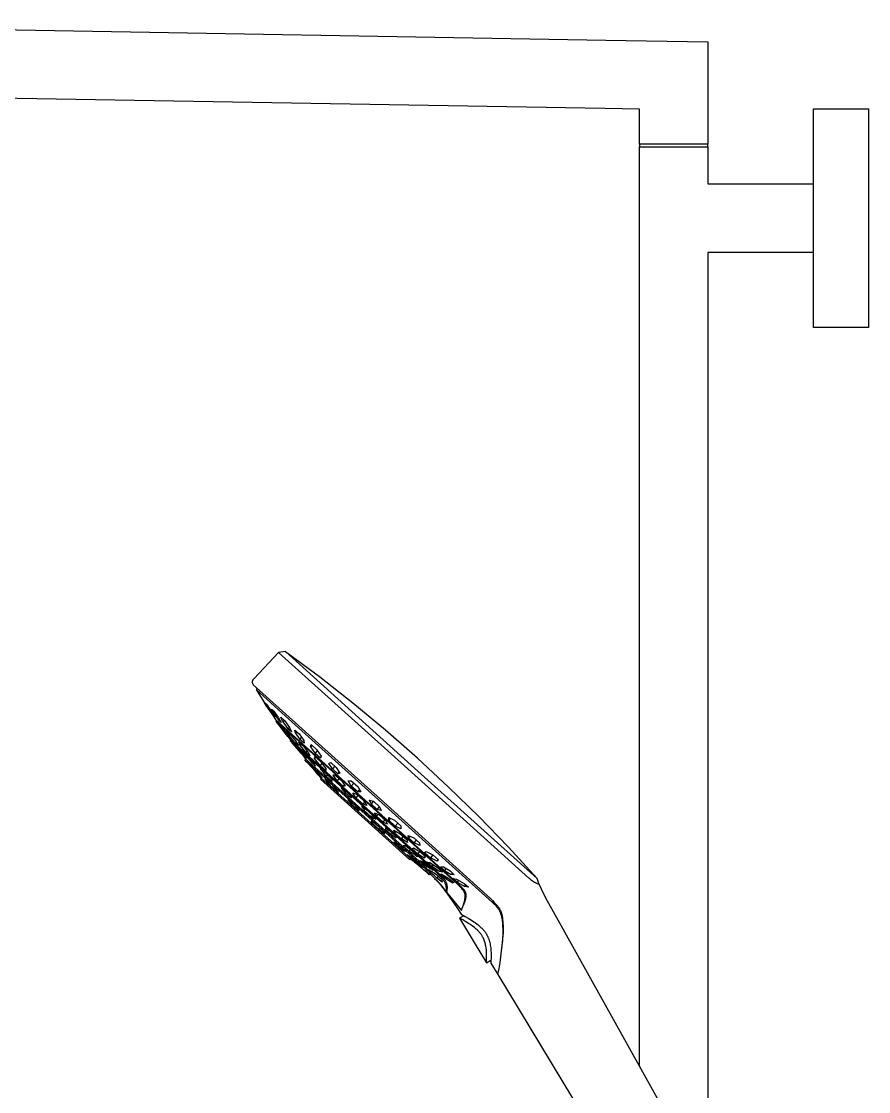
# Model space of a CAD drawing. Header units: millimetres. Extents: x -10942 to 92711, y -16583 to 30009.
# Drawn here: x -5894.7 to -5585.4, y 5011.8 to 5402.4 of the extents above; entities that cross this region are included whole.
import ezdxf

# ---------------------------------------------------------------- set-up
doc = ezdxf.new("R2010")
doc.units = ezdxf.units.MM
doc.header["$LTSCALE"] = 1000
doc.header["$MEASUREMENT"] = 0
doc.layers.add('Default', color=7, linetype='Continuous', true_color=0x000000)

# ---------------------------------------------------------------- blocks, each defined once
blk = doc.blocks.new('Raindance S Showerpipe 300 1jet+thermostat 27114000 side')
at = {"layer": 'Default', "color": 7, "true_color": 0xffffff}
for p, q in [((-681.76, 1599.38), (-289.82, 1592.54)), ((-289.82, 1592.54), (-252.55, 1591.88)), ((-252.55, 1591.88), (-252.55, 1554.6)), ((-290.26, 1567.54), (-654.7, 1573.9)), ((-277.55, 1567.31), (-290.26, 1567.54)), ((-277.55, 1554.6), (-277.55, 1567.31)), ((-214.05, 1487.69), (-214.05, 1567.5)), ((-214.05, 1567.5), (-193.89, 1567.5)), ((-193.89, 1567.5), (-193.89, 1487.69)), ((-252.55, 1554.6), (-277.55, 1554.6)), ((-277.4, 1553.65), (-277.4, 1554.6)), ((-252.7, 1554.6), (-252.7, 1553.65)), ((-277.55, 1501.6), (-277.55, 1553.65)), ((-277.55, 1553.65), (-252.55, 1553.65)), ((-252.55, 1553.65), (-252.55, 1540.1)), ((-252.55, 1540.1), (-214.05, 1540.1)), ((-214.05, 1515.1), (-252.55, 1515.1)), ((-252.55, 1515.1), (-252.55, 1501.59)), ((-277.55, 1218.18), (-277.55, 1501.6)), ((-252.55, 1501.59), (-252.55, 1196.17)), ((-193.89, 1487.69), (-214.05, 1487.69)), ((-409.4, 1369.12), (-418.28, 1359.6)), ((-406.83, 1369.38), (-409.4, 1369.12)), ((-362.15, 1326.58), (-409.4, 1369.12)), ((-406.82, 1369.37), (-406.83, 1369.38)), ((-406.83, 1369.38), (-360.88, 1328)), ((-394.38, 1360.15), (-406.82, 1369.37)), ((-418.64, 1359.19), (-418.69, 1359.12)), ((-418.59, 1359.25), (-418.64, 1359.19)), ((-418.53, 1359.32), (-418.59, 1359.25)), ((-418.41, 1359.46), (-418.53, 1359.32)), ((-418.28, 1359.6), (-418.41, 1359.46)), ((-382.2, 1350.59), (-394.38, 1360.15)), ((-418.97, 1358.5), (-418.98, 1358.48)), ((-418.98, 1358.48), (-418.98, 1358.46)), ((-418.98, 1358.46), (-418.98, 1358.45)), ((-418.98, 1358.45), (-418.98, 1358.43)), ((-418.98, 1358.43), (-418.98, 1358.41)), ((-418.98, 1358.41), (-418.98, 1358.39)), ((-418.98, 1358.39), (-418.98, 1358.37)), ((-418.98, 1358.37), (-418.98, 1358.36)), ((-418.98, 1358.36), (-418.98, 1358.34)), ((-418.98, 1358.34), (-418.98, 1358.32)), ((-418.98, 1358.32), (-418.98, 1358.28)), ((-418.98, 1358.28), (-418.97, 1358.25)), ((-418.96, 1358.55), (-418.97, 1358.53)), ((-418.97, 1358.53), (-418.97, 1358.52)), ((-418.97, 1358.52), (-418.97, 1358.5)), ((-418.97, 1358.25), (-418.97, 1358.21)), ((-418.97, 1358.21), (-418.96, 1358.18)), ((-418.95, 1358.6), (-418.96, 1358.59)), ((-418.96, 1358.59), (-418.96, 1358.57)), ((-418.96, 1358.57), (-418.96, 1358.55)), ((-418.96, 1358.18), (-418.95, 1358.14)), ((-418.94, 1358.64), (-418.95, 1358.6)), ((-418.95, 1358.14), (-418.95, 1358.1)), ((-418.95, 1358.1), (-418.94, 1358.06)), ((-418.93, 1358.67), (-418.94, 1358.64)), ((-418.94, 1358.06), (-418.93, 1358.03)), ((-418.92, 1358.71), (-418.93, 1358.67)), ((-418.93, 1358.03), (-418.91, 1357.99)), ((-418.91, 1358.74), (-418.92, 1358.71)), ((-418.9, 1358.78), (-418.91, 1358.74)), ((-418.91, 1357.99), (-418.9, 1357.95)), ((-418.88, 1358.81), (-418.9, 1358.78)), ((-418.9, 1357.95), (-418.89, 1357.92)), ((-418.89, 1357.92), (-418.87, 1357.88)), ((-418.86, 1358.85), (-418.88, 1358.81)), ((-418.87, 1357.88), (-418.85, 1357.84)), ((-418.85, 1358.88), (-418.86, 1358.85)), ((-418.83, 1358.91), (-418.85, 1358.88)), ((-418.85, 1357.84), (-418.84, 1357.8)), ((-418.84, 1357.8), (-418.82, 1357.76)), ((-418.81, 1358.95), (-418.83, 1358.91)), ((-418.82, 1357.76), (-418.78, 1357.69)), ((-418.79, 1358.98), (-418.81, 1358.95)), ((-418.77, 1359.02), (-418.79, 1358.98)), ((-418.78, 1357.69), (-418.74, 1357.61)), ((-418.74, 1359.05), (-418.77, 1359.02)), ((-418.72, 1359.08), (-418.74, 1359.05)), ((-418.74, 1357.61), (-418.65, 1357.45)), ((-418.69, 1359.12), (-418.72, 1359.08)), ((-418.65, 1357.45), (-418.55, 1357.29)), ((-418.55, 1357.29), (-372.14, 1315.5)), ((-416.97, 1355.86), (-417.55, 1355.51)), ((-408.13, 1347.03), (-417.55, 1355.51)), ((-417.55, 1355.51), (-417.55, 1355.51)), ((-417.55, 1355.51), (-414.72, 1351.01)), ((-414.72, 1351.01), (-413.86, 1349.73)), ((-413.88, 1349.74), (-414.51, 1350.69)), ((-412.79, 1348.32), (-414.16, 1350.54)), ((-414.16, 1350.54), (-413.75, 1350.21)), ((-413.87, 1349.74), (-413.88, 1349.74)), ((-412.21, 1347.24), (-413.88, 1349.74)), ((-413.86, 1349.73), (-412.2, 1347.24)), ((-413.75, 1350.21), (-412, 1347.69)), ((-412.6, 1348.54), (-412.79, 1348.32)), ((-411.04, 1345.81), (-412.79, 1348.32)), ((-412, 1347.69), (-410.63, 1345.48)), ((-410.96, 1346.7), (-411.88, 1348.4)), ((-411.88, 1348.4), (-411.47, 1348.03)), ((-411.47, 1348.03), (-411.05, 1347.67)), ((-411.05, 1347.67), (-409.36, 1345.28)), ((-370.28, 1340.7), (-382.2, 1350.59)), ((-412.21, 1347.25), (-412.21, 1347.24)), ((-412.21, 1347.24), (-411.57, 1346.28)), ((-412.2, 1347.24), (-411.36, 1345.97)), ((-411.36, 1345.97), (-410.43, 1344.63)), ((-410.92, 1345.94), (-411.04, 1345.81)), ((-410.63, 1345.48), (-411.04, 1345.8)), ((-410.64, 1347.09), (-410.96, 1346.7)), ((-410.96, 1346.7), (-409.27, 1344.31)), ((-410.43, 1344.63), (-343.74, 1284.59)), ((-410.38, 1344.21), (-410.19, 1344.42)), ((-344.17, 1284.6), (-410.38, 1344.21)), ((-410.38, 1344.21), (-410.17, 1343.93)), ((-410.17, 1343.93), (-409.08, 1342.52)), ((-409.08, 1342.51), (-410.06, 1343.78)), ((-409.36, 1345.28), (-408.44, 1343.58)), ((-409.27, 1344.31), (-409.01, 1344.62)), ((-408.86, 1343.94), (-409.27, 1344.31)), ((-408.44, 1343.58), (-408.86, 1343.94)), ((-407.78, 1343.82), (-408.46, 1345.41)), ((-408.46, 1345.41), (-407.17, 1344.29)), ((-331.34, 1277.9), (-408.13, 1347.03)), ((-407.3, 1344.39), (-407.78, 1343.82)), ((-407.78, 1343.82), (-405.9, 1341.19)), ((-407.17, 1344.29), (-405.3, 1341.65)), ((-409.08, 1342.52), (-406.93, 1339.69)), ((-406.94, 1339.69), (-409.08, 1342.51)), ((-409.08, 1342.51), (-409.08, 1342.51)), ((-407.54, 1340.65), (-408.98, 1342.67)), ((-408.98, 1342.67), (-408.82, 1342.53)), ((-408.82, 1342.53), (-408.66, 1342.4)), ((-408.66, 1342.4), (-408.5, 1342.27)), ((-408.5, 1342.27), (-406.59, 1339.87)), ((-407.37, 1340.85), (-407.54, 1340.65)), ((-405.64, 1338.24), (-407.54, 1340.65)), ((-405.97, 1338.42), (-406.94, 1339.69)), ((-406.93, 1339.69), (-406.94, 1339.69)), ((-406.93, 1339.69), (-405.86, 1338.26)), ((-406.59, 1339.87), (-405.16, 1337.85)), ((-405.44, 1338.78), (-406.54, 1340.55)), ((-406.54, 1340.55), (-405.97, 1340.05)), ((-405.97, 1340.05), (-405.4, 1339.56)), ((-405.9, 1341.19), (-405.4, 1341.79)), ((-404.61, 1340.07), (-405.9, 1341.19)), ((-405.3, 1341.65), (-404.61, 1340.07)), ((-403.16, 1339.67), (-403.34, 1340.7)), ((-403.34, 1340.7), (-401.8, 1339.33)), ((-402.75, 1340.17), (-403.16, 1339.67)), ((-403.16, 1339.67), (-401.53, 1337.34)), ((-358.63, 1330.5), (-370.28, 1340.7)), ((-405.86, 1338.26), (-405.17, 1337.39)), ((-405.53, 1338.37), (-405.64, 1338.24)), ((-405.48, 1338.11), (-405.64, 1338.24)), ((-405.32, 1337.98), (-405.48, 1338.11)), ((-405.1, 1339.19), (-405.44, 1338.78)), ((-403.25, 1336.04), (-405.44, 1338.78)), ((-405.4, 1339.56), (-403.2, 1336.83)), ((-405.16, 1337.85), (-405.32, 1337.98)), ((-405.17, 1337.39), (-351.47, 1289.03)), ((-405.14, 1336.86), (-404.87, 1337.12)), ((-351.96, 1288.98), (-405.14, 1336.86)), ((-404.47, 1336.17), (-405.13, 1336.85)), ((-404.41, 1336.12), (-404.47, 1336.17)), ((-403.6, 1335.26), (-404.44, 1336.15)), ((-403.51, 1335.18), (-404.41, 1336.12)), ((-402.94, 1336.41), (-403.25, 1336.04)), ((-402.68, 1335.54), (-403.25, 1336.04)), ((-403.2, 1336.83), (-402.11, 1335.05)), ((-401.4, 1335.13), (-401.93, 1336.32)), ((-401.93, 1336.32), (-400.41, 1334.99)), ((-401.8, 1339.33), (-400.17, 1336.99)), ((-401.53, 1337.34), (-400.92, 1338.06)), ((-399.99, 1335.96), (-401.53, 1337.34)), ((-400.17, 1336.99), (-399.99, 1335.96)), ((-402.97, 1334.88), (-403.84, 1335.66)), ((-403.84, 1335.66), (-403.03, 1334.79)), ((-402.78, 1334.36), (-403.6, 1335.26)), ((-402.63, 1334.21), (-403.51, 1335.18)), ((-403.03, 1334.79), (-402.25, 1333.9)), ((-400.56, 1332.36), (-402.97, 1334.88)), ((-402.78, 1334.37), (-402.78, 1334.36)), ((-401.92, 1333.36), (-402.78, 1334.36)), ((-402.11, 1335.05), (-402.68, 1335.54)), ((-401.81, 1333.24), (-402.63, 1334.21)), ((-402.25, 1333.9), (-402.14, 1334.03)), ((-401.09, 1332.58), (-402.25, 1333.9)), ((-401.09, 1332.34), (-401.92, 1333.36)), ((-401.02, 1332.25), (-401.81, 1333.24)), ((-401.06, 1335.55), (-401.4, 1335.13)), ((-399.42, 1332.64), (-401.4, 1335.13)), ((-399.97, 1331.22), (-401.09, 1332.58)), ((-401.09, 1332.34), (-401.02, 1332.25)), ((-401.09, 1332.34), (-401.09, 1332.34)), ((-401.06, 1332.3), (-400.32, 1331.34)), ((-399.11, 1330.43), (-400.56, 1332.36)), ((-400.41, 1334.99), (-398.41, 1332.5)), ((-398.36, 1330.67), (-399.7, 1331.89)), ((-399.7, 1331.89), (-399.45, 1331.58)), ((-398.97, 1333.18), (-399.42, 1332.64)), ((-397.9, 1331.31), (-399.42, 1332.64)), ((-398.41, 1332.5), (-397.9, 1331.31)), ((-397.63, 1334.65), (-397.44, 1335.46)), ((-397.17, 1335.21), (-397.63, 1334.65)), ((-397.63, 1334.65), (-395.99, 1332.23)), ((-397.44, 1335.46), (-395.48, 1333.72)), ((-395.99, 1332.23), (-395.15, 1333.24)), ((-394.01, 1330.49), (-395.99, 1332.23)), ((-395.48, 1333.72), (-393.83, 1331.29)), ((-400.32, 1331.34), (-399.61, 1330.36)), ((-399.82, 1331.41), (-399.97, 1331.22)), ((-399.97, 1331.22), (-399.55, 1330.82)), ((-399.72, 1329.86), (-399.39, 1330.16)), ((-356.79, 1291.18), (-399.72, 1329.86)), ((-399.01, 1329.06), (-399.72, 1329.85)), ((-399.61, 1330.36), (-358.03, 1292.92)), ((-399.55, 1330.82), (-399.11, 1330.43)), ((-399.45, 1331.58), (-399.2, 1331.27)), ((-399.2, 1331.27), (-398.97, 1330.95)), ((-399.01, 1329.06), (-399.01, 1329.07)), ((-399.01, 1329.07), (-399.01, 1329.07)), ((-399.01, 1329.07), (-399.01, 1329.07)), ((-399.01, 1329.07), (-399.01, 1329.07)), ((-399.01, 1329.07), (-399.01, 1329.07)), ((-399.01, 1329.07), (-399.01, 1329.07)), ((-399.01, 1329.07), (-399.01, 1329.07)), ((-399.01, 1329.07), (-399.01, 1329.07)), ((-399.01, 1329.07), (-399.01, 1329.07)), ((-399.01, 1329.07), (-399.01, 1329.07)), ((-399.01, 1329.07), (-399.01, 1329.07)), ((-399.01, 1329.07), (-399.01, 1329.07)), ((-399.01, 1329.07), (-399.01, 1329.07)), ((-399.01, 1329.07), (-399.01, 1329.07)), ((-399.01, 1329.07), (-399.01, 1329.07)), ((-399.01, 1329.07), (-399.01, 1329.07)), ((-399.01, 1329.07), (-399.01, 1329.07)), ((-399.01, 1329.07), (-399.01, 1329.07)), ((-399.01, 1329.07), (-399.01, 1329.07)), ((-399.01, 1329.07), (-399.01, 1329.07)), ((-399.01, 1329.07), (-396.96, 1326.84)), ((-399.01, 1329.06), (-399, 1329.07)), ((-399, 1329.06), (-399.01, 1329.06)), ((-399.01, 1329.06), (-399.01, 1329.06)), ((-399.01, 1329.06), (-399.01, 1329.06)), ((-399.01, 1329.06), (-399.01, 1329.06)), ((-399.01, 1329.06), (-399.01, 1329.06)), ((-399.01, 1329.06), (-399.01, 1329.06)), ((-399.01, 1329.06), (-399.01, 1329.06)), ((-399.01, 1329.06), (-399.01, 1329.06)), ((-398.97, 1330.95), (-398.84, 1331.11)), ((-398.02, 1329.87), (-398.97, 1330.95)), ((-397.36, 1329.64), (-398.36, 1330.67)), ((-397.1, 1328.76), (-398.02, 1329.87)), ((-396.39, 1328.59), (-397.36, 1329.64)), ((-396.84, 1329.08), (-397.1, 1328.76)), ((-397.1, 1328.76), (-395.77, 1327.53)), ((-396.17, 1328.25), (-396.39, 1328.59)), ((-396.19, 1330.43), (-396.14, 1331.16)), ((-395.82, 1330.87), (-396.19, 1330.43)), ((-394.19, 1327.87), (-396.19, 1330.43)), ((-395.96, 1327.89), (-396.17, 1328.25)), ((-396.14, 1331.16), (-394.03, 1329.3)), ((-393.53, 1328.65), (-394.19, 1327.87)), ((-394.03, 1329.3), (-392.03, 1326.74)), ((-393.83, 1331.29), (-394.01, 1330.49)), ((-390.94, 1328.62), (-390.28, 1328.9)), ((-389.67, 1326.62), (-390.94, 1328.62)), ((-390.28, 1328.9), (-388.26, 1327.08)), ((-360.88, 1328), (-314.93, 1286.63)), ((-347.26, 1319.98), (-358.63, 1330.5)), ((-396.57, 1326.92), (-397.4, 1327.64)), ((-397.4, 1327.64), (-396.21, 1326.22)), ((-396.87, 1326.73), (-397.37, 1327.28)), ((-396.96, 1326.84), (-394.86, 1324.48)), ((-394.6, 1324.81), (-396.57, 1326.92)), ((-396.21, 1326.22), (-396.07, 1326.38)), ((-396.21, 1326.22), (-394.25, 1324.09)), ((-395.77, 1327.53), (-395.96, 1327.89)), ((-394.86, 1324.47), (-395.91, 1325.65)), ((-394.86, 1324.48), (-394.86, 1324.47)), ((-394.86, 1324.47), (-394.86, 1324.47)), ((-394.86, 1324.47), (-394.86, 1324.47)), ((-394.86, 1324.47), (-394.86, 1324.47)), ((-394.86, 1324.47), (-394.86, 1324.47)), ((-394.86, 1324.47), (-394.86, 1324.47)), ((-394.86, 1324.47), (-394.86, 1324.47)), ((-394.86, 1324.47), (-394.86, 1324.47)), ((-394.86, 1324.47), (-394.86, 1324.47)), ((-394.86, 1324.47), (-394.86, 1324.47)), ((-394.86, 1324.47), (-394.86, 1324.47)), ((-394.86, 1324.47), (-394.86, 1324.47)), ((-394.86, 1324.47), (-394.86, 1324.47)), ((-394.86, 1324.47), (-394.86, 1324.47)), ((-394.86, 1324.47), (-394.86, 1324.47)), ((-394.86, 1324.47), (-394.86, 1324.47)), ((-394.86, 1324.47), (-394.86, 1324.47)), ((-394.86, 1324.47), (-394.86, 1324.47)), ((-394.86, 1324.47), (-394.86, 1324.47)), ((-394.86, 1324.47), (-394.86, 1324.47)), ((-394.86, 1324.47), (-394.86, 1324.47)), ((-394.86, 1324.47), (-394.86, 1324.47)), ((-394.86, 1324.47), (-394.86, 1324.47)), ((-394.86, 1324.47), (-394.86, 1324.47)), ((-394.86, 1324.47), (-394.86, 1324.46)), ((-394.86, 1324.46), (-394.86, 1324.46)), ((-394.86, 1324.46), (-394, 1323.51)), ((-393.42, 1323.37), (-394.6, 1324.81)), ((-394.13, 1324.24), (-394.25, 1324.09)), ((-394.25, 1324.09), (-393.42, 1323.37)), ((-392.08, 1326), (-394.19, 1327.87)), ((-391.92, 1324.92), (-394.09, 1326.88)), ((-394.09, 1326.88), (-394.07, 1326.83)), ((-394.07, 1326.83), (-394.05, 1326.78)), ((-394.05, 1326.78), (-394.04, 1326.72)), ((-394.04, 1326.72), (-394.02, 1326.67)), ((-394.02, 1326.67), (-394.01, 1326.62)), ((-394.01, 1326.62), (-394, 1326.56)), ((-394, 1326.56), (-393.99, 1326.51)), ((-393.99, 1326.51), (-393.98, 1326.45)), ((-393.98, 1326.45), (-393.83, 1326.64)), ((-392.94, 1325.23), (-393.98, 1326.45)), ((-391.94, 1323.98), (-392.94, 1325.23)), ((-392.03, 1326.74), (-392.08, 1326)), ((-391.51, 1324.5), (-391.94, 1323.98)), ((-390.82, 1323.77), (-391.92, 1324.92)), ((-388.85, 1327.6), (-389.67, 1326.62)), ((-389.67, 1326.62), (-387.65, 1324.8)), ((-389.43, 1324.34), (-389.1, 1324.39)), ((-387.94, 1322.29), (-389.43, 1324.34)), ((-389.1, 1324.39), (-388.76, 1324.44)), ((-388.76, 1324.44), (-386.53, 1322.42)), ((-388.26, 1327.08), (-387, 1325.07)), ((-387.65, 1324.8), (-387.18, 1325.36)), ((-387, 1325.07), (-387.65, 1324.8)), ((-317.91, 1286.75), (-362.15, 1326.58)), ((-394.06, 1322.81), (-393.69, 1323.23)), ((-377.75, 1308.12), (-394.06, 1322.81)), ((-394, 1323.51), (-360.77, 1293.54)), ((-392.03, 1322.35), (-392.29, 1323.01)), ((-392.29, 1323.01), (-390.18, 1321.13)), ((-391.82, 1322.59), (-392.03, 1322.35)), ((-389.71, 1319.81), (-392.03, 1322.35)), ((-391.94, 1323.98), (-389.78, 1322)), ((-389.74, 1322.6), (-390.82, 1323.77)), ((-390.18, 1321.13), (-387.81, 1318.62)), ((-389.78, 1322), (-389.77, 1322.1)), ((-389.77, 1322.1), (-389.75, 1322.2)), ((-389.75, 1322.3), (-389.74, 1322.4)), ((-389.75, 1322.2), (-389.75, 1322.3)), ((-389.74, 1322.5), (-389.74, 1322.6)), ((-389.74, 1322.4), (-389.74, 1322.5)), ((-389.33, 1320.23), (-389.71, 1319.81)), ((-387.28, 1323.09), (-387.94, 1322.29)), ((-385.71, 1320.27), (-387.94, 1322.29)), ((-386.53, 1322.42), (-385.04, 1320.38)), ((-385.31, 1320.75), (-385.71, 1320.27)), ((-385.37, 1320.32), (-385.71, 1320.27)), ((-385.04, 1320.38), (-385.37, 1320.32)), ((-382.8, 1320.31), (-383.9, 1322.23)), ((-383.9, 1322.23), (-383.35, 1322.21)), ((-383.35, 1322.21), (-382.8, 1322.21)), ((-382.8, 1322.21), (-380.44, 1320.11)), ((-381.9, 1321.4), (-382.8, 1320.31)), ((-380.45, 1318.21), (-382.8, 1320.31)), ((-380.44, 1320.11), (-379.35, 1318.18)), ((-387.59, 1317.93), (-389.71, 1319.81)), ((-387.81, 1318.62), (-387.59, 1317.93)), ((-386.07, 1319.59), (-386.53, 1319.68)), ((-386.53, 1319.68), (-385.84, 1318.83)), ((-384.02, 1317.76), (-386.07, 1319.59)), ((-385.84, 1318.83), (-385.18, 1317.96)), ((-384.78, 1318.44), (-385.18, 1317.96)), ((-385.18, 1317.96), (-383.13, 1316.13)), ((-382.58, 1316.15), (-384.02, 1317.76)), ((-382.85, 1316.46), (-383.13, 1316.13)), ((-381.08, 1316.03), (-382.25, 1317.86)), ((-382.25, 1317.86), (-380.89, 1317.39)), ((-380.36, 1316.91), (-381.08, 1316.03)), ((-380.89, 1317.39), (-378.29, 1315.03)), ((-380.45, 1318.21), (-379.81, 1318.98)), ((-379.9, 1318.19), (-380.45, 1318.21)), ((-379.35, 1318.18), (-379.9, 1318.19)), ((-336.19, 1309.16), (-347.26, 1319.98)), ((-383.14, 1314.79), (-384, 1315.24)), ((-384, 1315.24), (-382.88, 1313.84)), ((-381.02, 1312.85), (-383.14, 1314.79)), ((-383.13, 1316.13), (-383.04, 1316.14)), ((-383.04, 1316.14), (-382.95, 1316.15)), ((-382.95, 1316.15), (-382.85, 1316.15)), ((-382.54, 1314.24), (-382.88, 1313.84)), ((-382.88, 1313.84), (-380.76, 1311.9)), ((-382.85, 1316.15), (-382.76, 1316.15)), ((-382.76, 1316.15), (-382.67, 1316.15)), ((-382.67, 1316.15), (-382.58, 1316.15)), ((-381.08, 1316.03), (-378.49, 1313.68)), ((-379.88, 1311.46), (-381.02, 1312.85)), ((-377.53, 1311.95), (-379.02, 1312.94)), ((-379.02, 1312.94), (-378.78, 1312.58)), ((-378.78, 1312.58), (-378.56, 1312.21)), ((-378.49, 1313.68), (-377.89, 1314.4)), ((-377.12, 1313.21), (-378.49, 1313.68)), ((-378.29, 1315.03), (-377.12, 1313.21)), ((-375.5, 1313.79), (-376.14, 1315.22)), ((-376.14, 1315.22), (-374.69, 1314.77)), ((-374.68, 1314.77), (-375.5, 1313.79)), ((-375.5, 1313.79), (-373.3, 1311.81)), ((-374.69, 1314.77), (-372.49, 1312.8)), ((-373.3, 1311.81), (-372.49, 1312.79)), ((-372.49, 1312.8), (-371.86, 1311.36)), ((-372.14, 1315.5), (-331.96, 1279.32)), ((-380.5, 1312.21), (-380.76, 1311.9)), ((-380.76, 1311.9), (-379.88, 1311.46)), ((-378.56, 1312.21), (-378.34, 1311.84)), ((-378.34, 1311.84), (-378.13, 1311.46)), ((-378.13, 1311.46), (-377.66, 1312.04)), ((-375.49, 1309.05), (-378.13, 1311.46)), ((-374.88, 1309.55), (-377.53, 1311.95)), ((-375, 1309.65), (-375.49, 1309.05)), ((-375.49, 1309.05), (-375.08, 1308.86)), ((-375.08, 1308.86), (-374.66, 1308.67)), ((-374.53, 1309.13), (-374.88, 1309.55)), ((-374.66, 1308.67), (-374.26, 1308.46)), ((-374.18, 1308.69), (-374.53, 1309.13)), ((-373.59, 1309.28), (-374.28, 1310.59)), ((-374.28, 1310.59), (-372.63, 1309.82)), ((-374.26, 1308.46), (-373.86, 1308.24)), ((-373.86, 1308.24), (-374.18, 1308.69)), ((-373, 1309.99), (-373.59, 1309.28)), ((-373.59, 1309.28), (-371.17, 1307.13)), ((-371.86, 1311.36), (-373.3, 1311.81)), ((-372.63, 1309.82), (-370.22, 1307.67)), ((-369.02, 1307.88), (-369.06, 1308.91)), ((-369.06, 1308.91), (-366.98, 1307.94)), ((-368.42, 1308.61), (-369.02, 1307.88)), ((-325.41, 1298.04), (-336.19, 1309.16)), ((-361.42, 1293.42), (-377.75, 1308.12)), ((-373.53, 1306.2), (-375.58, 1307.65)), ((-375.58, 1307.65), (-375.19, 1306.83)), ((-374.9, 1307.17), (-375.19, 1306.83)), ((-375.19, 1306.83), (-372.63, 1304.49)), ((-370.97, 1303.87), (-373.53, 1306.2)), ((-372.21, 1305), (-372.63, 1304.49)), ((-372.63, 1304.49), (-370.56, 1303.07)), ((-371.17, 1307.13), (-370.51, 1307.93)), ((-369.52, 1306.36), (-371.17, 1307.13)), ((-369.4, 1304.41), (-370.29, 1305.04)), ((-370.29, 1305.04), (-370.28, 1304.94)), ((-370.28, 1304.94), (-370.28, 1304.85)), ((-370.28, 1304.85), (-370.27, 1304.75)), ((-370.28, 1304.47), (-369.98, 1304.82)), ((-370.27, 1304.56), (-370.28, 1304.47)), ((-368.26, 1302.6), (-370.28, 1304.47)), ((-370.27, 1304.75), (-370.27, 1304.66)), ((-370.27, 1304.66), (-370.27, 1304.56)), ((-370.22, 1307.67), (-369.52, 1306.36)), ((-369.02, 1307.88), (-366.75, 1305.73)), ((-366.98, 1307.94), (-364.71, 1305.79)), ((-366.75, 1305.73), (-365.83, 1306.84)), ((-364.68, 1304.76), (-366.75, 1305.73)), ((-364.71, 1305.79), (-364.68, 1304.76)), ((-370.56, 1303.07), (-370.97, 1303.87)), ((-368.52, 1303.76), (-369.4, 1304.41)), ((-366.49, 1301.92), (-368.52, 1303.76)), ((-367.82, 1303.12), (-368.26, 1302.6)), ((-368.26, 1302.6), (-366.38, 1301.46)), ((-367.11, 1303.73), (-367.2, 1304.19)), ((-367.2, 1304.19), (-364.94, 1302.93)), ((-367.01, 1303.27), (-367.11, 1303.73)), ((-366.55, 1303.82), (-367.01, 1303.27)), ((-367.01, 1303.27), (-364.49, 1301.01)), ((-366.38, 1301.46), (-366.49, 1301.92)), ((-364.94, 1302.93), (-362.41, 1300.67)), ((-364.49, 1301.01), (-363.77, 1301.88)), ((-362.22, 1299.75), (-364.49, 1301.01)), ((-362.41, 1300.67), (-362.32, 1300.21)), ((-361.92, 1301.44), (-361.97, 1302.31)), ((-361.97, 1302.31), (-359.99, 1301.42)), ((-361.41, 1302.06), (-361.92, 1301.44)), ((-359.79, 1299.58), (-361.92, 1301.44)), ((-359.99, 1301.42), (-357.85, 1299.56)), ((-366.86, 1299.68), (-367.36, 1299.77)), ((-367.36, 1299.77), (-365.63, 1298.21)), ((-364.73, 1298.11), (-366.86, 1299.68)), ((-365.63, 1298.21), (-365.34, 1298.56)), ((-365.63, 1298.21), (-363.49, 1296.65)), ((-362.99, 1296.55), (-364.73, 1298.11)), ((-363.09, 1298.51), (-363.82, 1298.46)), ((-363.82, 1298.46), (-361.72, 1296.52)), ((-363.33, 1296.84), (-363.49, 1296.65)), ((-360.49, 1296.56), (-363.09, 1298.51)), ((-362.32, 1300.21), (-362.22, 1299.75)), ((-361.72, 1296.52), (-361.22, 1297.13)), ((-360.55, 1297.47), (-360.1, 1297.78)), ((-358.5, 1295.62), (-360.55, 1297.47)), ((-360.1, 1297.78), (-357.68, 1296.29)), ((-359.79, 1299.58), (-358.99, 1300.54)), ((-357.8, 1298.68), (-359.79, 1299.58)), ((-357.85, 1299.56), (-357.8, 1298.68)), ((-314.93, 1286.63), (-325.41, 1298.04)), ((-363.49, 1296.65), (-362.99, 1296.55)), ((-360.63, 1294.09), (-362.44, 1295.24)), ((-362.44, 1295.24), (-361.33, 1294.21)), ((-360.33, 1295.66), (-361.72, 1296.52)), ((-361.06, 1293.82), (-361.42, 1293.42)), ((-361.33, 1294.21), (-361.15, 1294.42)), ((-358.51, 1292), (-361.33, 1294.21)), ((-360.77, 1293.54), (-360.24, 1293.09)), ((-357.78, 1291.92), (-360.63, 1294.09)), ((-358.38, 1294.64), (-360.49, 1296.56)), ((-358.97, 1294.76), (-360.33, 1295.66)), ((-360.24, 1293.09), (-359.67, 1292.61)), ((-359.09, 1292.13), (-360.09, 1292.96)), ((-358.77, 1295), (-358.97, 1294.76)), ((-358.97, 1294.76), (-358.88, 1294.75)), ((-358.88, 1294.75), (-358.8, 1294.74)), ((-358.8, 1294.74), (-358.71, 1294.73)), ((-358.71, 1294.73), (-358.63, 1294.71)), ((-358.63, 1294.71), (-358.54, 1294.69)), ((-358.54, 1294.69), (-358.46, 1294.67)), ((-357.86, 1296.4), (-358.5, 1295.62)), ((-358.5, 1295.62), (-356.08, 1294.14)), ((-358.46, 1294.67), (-358.38, 1294.64)), ((-358.03, 1292.92), (-356.92, 1291.92)), ((-357.36, 1292.89), (-357.7, 1293.03)), ((-357.7, 1293.03), (-356.51, 1291.91)), ((-357.68, 1296.29), (-355.64, 1294.44)), ((-357.03, 1292.75), (-357.36, 1292.89)), ((-356.71, 1292.6), (-357.03, 1292.75)), ((-356.08, 1294.14), (-355.75, 1294.54)), ((-355.64, 1294.44), (-356.08, 1294.14)), ((-356.02, 1296.03), (-355.5, 1296.49)), ((-353.92, 1294.15), (-356.02, 1296.03)), ((-355.5, 1296.49), (-353.03, 1295.22)), ((-353.03, 1295.22), (-353.92, 1294.15)), ((-351.45, 1292.88), (-353.92, 1294.15)), ((-353.03, 1295.22), (-350.93, 1293.35)), ((-351.45, 1292.88), (-351, 1293.42)), ((-350.93, 1293.35), (-351.45, 1292.88)), ((-359.67, 1292.61), (-359.09, 1292.14)), ((-359.09, 1292.14), (-356.84, 1290.22)), ((-359.09, 1292.13), (-359.09, 1292.13)), ((-356.85, 1290.2), (-359.09, 1292.13)), ((-358.27, 1292.29), (-358.51, 1292)), ((-358.51, 1292), (-356.72, 1290.83)), ((-357.25, 1291.38), (-357.78, 1291.92)), ((-356.72, 1290.83), (-357.25, 1291.38)), ((-356.92, 1291.92), (-356.55, 1291.57)), ((-356.85, 1290.2), (-356.84, 1290.22)), ((-356.37, 1289.77), (-356.85, 1290.2)), ((-356.84, 1290.22), (-356.29, 1289.71)), ((-356.26, 1290.66), (-356.79, 1291.18)), ((-356.38, 1292.43), (-356.71, 1292.6)), ((-356.55, 1291.57), (-355.94, 1290.97)), ((-356.51, 1291.91), (-356.19, 1292.29)), ((-355.28, 1291.12), (-356.51, 1291.91)), ((-355.21, 1291.57), (-356.38, 1292.43)), ((-355.89, 1289.34), (-356.37, 1289.77)), ((-356.29, 1289.71), (-355.74, 1289.21)), ((-356.05, 1290.44), (-356.26, 1290.66)), ((-355.84, 1290.21), (-356.05, 1290.44)), ((-355.94, 1290.97), (-355.67, 1290.7)), ((-355.74, 1289.21), (-355.89, 1289.34)), ((-355.64, 1289.98), (-355.84, 1290.21)), ((-355.74, 1289.21), (-354.31, 1287.98)), ((-355.67, 1290.7), (-355.41, 1290.42)), ((-355.44, 1289.75), (-355.64, 1289.98)), ((-355.27, 1289.53), (-355.44, 1289.75)), ((-355.41, 1290.42), (-355.16, 1290.14)), ((-354.08, 1290.3), (-355.28, 1291.12)), ((-355.1, 1289.31), (-355.27, 1289.53)), ((-353.4, 1290.93), (-355.24, 1292.6)), ((-355.24, 1292.6), (-354.15, 1292.4)), ((-354.06, 1290.69), (-355.21, 1291.57)), ((-355.16, 1290.14), (-354.92, 1289.84)), ((-354.94, 1289.08), (-355.1, 1289.31)), ((-354.79, 1288.85), (-354.94, 1289.08)), ((-354.92, 1289.84), (-354.69, 1289.54)), ((-354.66, 1288.63), (-354.79, 1288.85)), ((-354.2, 1289.04), (-354.72, 1289.89)), ((-354.72, 1289.89), (-353.59, 1289.27)), ((-354.69, 1289.54), (-354.47, 1289.23)), ((-354.47, 1289.23), (-354.33, 1289)), ((-354.33, 1289), (-354.22, 1288.82)), ((-353.88, 1289.43), (-354.2, 1289.04)), ((-353.31, 1288.3), (-354.2, 1289.04)), ((-354.15, 1292.4), (-351.28, 1290.56)), ((-353.89, 1290.53), (-354.08, 1290.3)), ((-354.08, 1290.3), (-353.67, 1290.07)), ((-352.86, 1289.59), (-354.06, 1290.69)), ((-353.67, 1290.07), (-353.26, 1289.84)), ((-353.59, 1289.27), (-352.49, 1288.63)), ((-352.87, 1291.57), (-353.4, 1290.93)), ((-350.53, 1289.1), (-353.4, 1290.93)), ((-353.26, 1289.84), (-352.86, 1289.59)), ((-349.75, 1286.84), (-351.96, 1288.98)), ((-351.47, 1289.03), (-350.88, 1288.52)), ((-351.28, 1290.56), (-349.44, 1288.89)), ((-350.53, 1289.1), (-350.17, 1289.54)), ((-349.44, 1288.89), (-350.53, 1289.1)), ((-348.74, 1289.48), (-350.21, 1290.89)), ((-350.21, 1290.89), (-349.12, 1290.8)), ((-349.12, 1290.8), (-346.63, 1289.37)), ((-348.13, 1290.22), (-348.74, 1289.48)), ((-348.74, 1289.48), (-346.26, 1288.05)), ((-346.63, 1289.37), (-345.17, 1287.96)), ((-354.53, 1288.42), (-354.66, 1288.63)), ((-354.42, 1288.2), (-354.53, 1288.42)), ((-354.36, 1288.09), (-354.42, 1288.2)), ((-354.31, 1287.98), (-354.36, 1288.09)), ((-353.98, 1288.36), (-354.31, 1287.98)), ((-354.22, 1288.82), (-354.12, 1288.63)), ((-354.12, 1288.63), (-354.02, 1288.43)), ((-354.02, 1288.43), (-353.93, 1288.24)), ((-353.93, 1288.24), (-353.22, 1287.57)), ((-353.93, 1288.24), (-353.87, 1288.12)), ((-353.87, 1288.12), (-353.13, 1287.4)), ((-352.44, 1287.52), (-353.31, 1288.3)), ((-353.22, 1287.57), (-352.53, 1286.88)), ((-353.13, 1287.4), (-352.4, 1286.66)), ((-352.53, 1286.88), (-351.87, 1286.19)), ((-352.49, 1288.63), (-351.59, 1287.88)), ((-351.59, 1286.72), (-352.44, 1287.52)), ((-352.4, 1286.66), (-352.34, 1286.62)), ((-352.34, 1286.62), (-351.7, 1285.96)), ((-351.87, 1286.19), (-351.21, 1285.49)), ((-351.7, 1285.96), (-351.42, 1285.67)), ((-351.59, 1287.88), (-350.72, 1287.11)), ((-351.04, 1287.39), (-351.59, 1286.72)), ((-349.55, 1285.29), (-351.59, 1286.72)), ((-351.42, 1285.67), (-350.73, 1284.94)), ((-351.21, 1285.49), (-350.12, 1284.25)), ((-350.88, 1288.52), (-350.31, 1287.98)), ((-350.73, 1284.94), (-349.37, 1283.22)), ((-350.72, 1287.11), (-349.87, 1286.31)), ((-350.35, 1288.09), (-350, 1288.25)), ((-348.19, 1286.42), (-350.35, 1288.09)), ((-350.31, 1287.98), (-349.76, 1287.43)), ((-350, 1288.25), (-347.54, 1286.83)), ((-349.87, 1286.31), (-349.78, 1286.06)), ((-349.78, 1286.06), (-349.7, 1285.8)), ((-349.76, 1287.43), (-349.23, 1286.86)), ((-349.6, 1286.67), (-349.75, 1286.84)), ((-349.7, 1285.8), (-349.62, 1285.55)), ((-349.62, 1285.55), (-349.55, 1285.29)), ((-349.46, 1286.5), (-349.6, 1286.67)), ((-349.32, 1286.32), (-349.46, 1286.5)), ((-349.19, 1286.14), (-349.32, 1286.32)), ((-349.23, 1286.86), (-349.1, 1286.72)), ((-349.06, 1285.95), (-349.19, 1286.14)), ((-349.1, 1286.72), (-348.98, 1286.57)), ((-348.94, 1285.76), (-349.06, 1285.95)), ((-348.98, 1286.57), (-348.87, 1286.42)), ((-348.83, 1285.57), (-348.94, 1285.76)), ((-348.87, 1286.42), (-348.76, 1286.26)), ((-348.72, 1285.37), (-348.83, 1285.57)), ((-348.76, 1286.26), (-348.65, 1286.1)), ((-348.63, 1285.17), (-348.72, 1285.37)), ((-348.65, 1286.1), (-348.55, 1285.93)), ((-348.53, 1284.96), (-348.63, 1285.17)), ((-348.55, 1285.93), (-348.46, 1285.77)), ((-348.45, 1284.75), (-348.53, 1284.96)), ((-348.46, 1285.77), (-348.37, 1285.6)), ((-348.37, 1285.6), (-348.29, 1285.42)), ((-348.29, 1285.42), (-348.21, 1285.25)), ((-348.21, 1285.25), (-348.14, 1285.07)), ((-347.75, 1286.95), (-348.19, 1286.42)), ((-348.19, 1286.42), (-345.72, 1285.01)), ((-348.14, 1285.07), (-348.07, 1284.89)), ((-347.54, 1286.83), (-345.35, 1285.19)), ((-346.26, 1288.05), (-345.82, 1288.58)), ((-345.17, 1287.96), (-346.26, 1288.05)), ((-345.72, 1285.01), (-345.48, 1285.29)), ((-345.35, 1285.19), (-345.72, 1285.01)), ((-344.16, 1285.29), (-345.7, 1286.64)), ((-345.7, 1286.64), (-344.33, 1286.35)), ((-344.33, 1286.35), (-341.55, 1284.79)), ((-343.62, 1285.94), (-344.16, 1285.29)), ((-344.16, 1285.29), (-341.38, 1283.73)), ((-317.61, 1286.46), (-317.91, 1286.75)), ((-317.29, 1286.19), (-317.61, 1286.46)), ((-316.96, 1285.92), (-317.29, 1286.19)), ((-316.63, 1285.67), (-316.96, 1285.92)), ((-316.29, 1285.42), (-316.63, 1285.67)), ((-315.94, 1285.19), (-316.29, 1285.42)), ((-315.58, 1284.97), (-315.94, 1285.19)), ((-315.21, 1284.77), (-315.58, 1284.97)), ((-314.14, 1284.41), (-314.93, 1286.63)), ((-350.12, 1284.25), (-349.06, 1282.97)), ((-349.43, 1283.28), (-349.43, 1283.29)), ((-349.43, 1283.27), (-349.43, 1283.28)), ((-349.43, 1283.28), (-349.43, 1283.28)), ((-349.43, 1283.28), (-349.43, 1283.28)), ((-349.43, 1283.26), (-349.43, 1283.27)), ((-349.43, 1283.27), (-349.43, 1283.27)), ((-349.43, 1283.27), (-349.43, 1283.27)), ((-349.43, 1283.27), (-349.43, 1283.27)), ((-349.42, 1283.26), (-349.43, 1283.26)), ((-349.43, 1283.26), (-349.43, 1283.26)), ((-349.42, 1283.25), (-349.42, 1283.26)), ((-349.42, 1283.26), (-349.42, 1283.26)), ((-349.42, 1283.26), (-349.42, 1283.26)), ((-349.42, 1283.24), (-349.42, 1283.25)), ((-349.42, 1283.25), (-349.42, 1283.25)), ((-349.42, 1283.25), (-349.42, 1283.25)), ((-349.42, 1283.25), (-349.42, 1283.25)), ((-349.42, 1283.25), (-349.42, 1283.25)), ((-349.41, 1283.24), (-349.42, 1283.24)), ((-349.42, 1283.24), (-349.42, 1283.24)), ((-349.42, 1283.24), (-349.42, 1283.24)), ((-349.41, 1283.23), (-349.41, 1283.24)), ((-349.41, 1283.24), (-349.41, 1283.24)), ((-349.4, 1283.23), (-349.41, 1283.23)), ((-349.41, 1283.23), (-349.41, 1283.23)), ((-349.41, 1283.23), (-349.41, 1283.23)), ((-349.41, 1283.23), (-349.41, 1283.23)), ((-349.41, 1283.23), (-349.41, 1283.23)), ((-349.41, 1283.23), (-349.41, 1283.23)), ((-349.41, 1283.23), (-347.64, 1280.88)), ((-349.4, 1283.22), (-349.4, 1283.23)), ((-349.4, 1283.23), (-349.4, 1283.23)), ((-349.4, 1283.23), (-349.4, 1283.23)), ((-349.4, 1283.23), (-349.4, 1283.23)), ((-349.39, 1283.22), (-349.4, 1283.22)), ((-349.4, 1283.22), (-349.4, 1283.22)), ((-349.38, 1283.22), (-349.39, 1283.22)), ((-349.39, 1283.22), (-349.39, 1283.22)), ((-349.39, 1283.22), (-349.39, 1283.22)), ((-349.39, 1283.22), (-349.39, 1283.22)), ((-349.39, 1283.22), (-349.39, 1283.22)), ((-349.37, 1283.22), (-349.38, 1283.22)), ((-349.38, 1283.22), (-349.38, 1283.22)), ((-349.38, 1283.22), (-349.38, 1283.22)), ((-349.38, 1283.22), (-349.38, 1283.22)), ((-349.38, 1283.22), (-349.38, 1283.22)), ((-349.38, 1283.22), (-349.38, 1283.22)), ((-349.06, 1282.97), (-348.04, 1281.66)), ((-348.37, 1284.54), (-348.45, 1284.75)), ((-348.3, 1284.33), (-348.37, 1284.54)), ((-348.24, 1284.11), (-348.3, 1284.33)), ((-348.18, 1283.9), (-348.24, 1284.11)), ((-348.13, 1283.68), (-348.18, 1283.9)), ((-348.09, 1283.45), (-348.13, 1283.68)), ((-348.06, 1283.23), (-348.09, 1283.45)), ((-348.07, 1284.89), (-348.02, 1284.71)), ((-348.03, 1283.01), (-348.06, 1283.23)), ((-347.99, 1281.91), (-348.04, 1281.66)), ((-348.04, 1281.66), (-348.02, 1281.89)), ((-348.04, 1281.66), (-342.6, 1274.97)), ((-348.01, 1282.78), (-348.03, 1283.01)), ((-348.02, 1284.71), (-347.97, 1284.54)), ((-348.02, 1281.89), (-348, 1282.11)), ((-348, 1282.56), (-348.01, 1282.78)), ((-348, 1282.34), (-348, 1282.56)), ((-348, 1282.11), (-348, 1282.34)), ((-347.95, 1281.98), (-347.99, 1281.91)), ((-347.97, 1284.54), (-347.93, 1284.36)), ((-347.91, 1282.16), (-347.95, 1281.98)), ((-347.93, 1284.36), (-347.9, 1284.17)), ((-347.88, 1282.34), (-347.91, 1282.16)), ((-347.9, 1284.17), (-347.87, 1283.99)), ((-347.86, 1282.52), (-347.88, 1282.34)), ((-347.87, 1283.99), (-347.84, 1283.81)), ((-347.84, 1282.71), (-347.86, 1282.52)), ((-347.84, 1283.81), (-347.83, 1283.63)), ((-347.82, 1282.89), (-347.84, 1282.71)), ((-347.83, 1283.63), (-347.82, 1283.44)), ((-347.82, 1283.44), (-347.81, 1283.26)), ((-347.81, 1283.07), (-347.82, 1282.89)), ((-347.81, 1283.26), (-347.81, 1283.07)), ((-343.81, 1284.3), (-344.17, 1284.6)), ((-343.46, 1283.98), (-343.81, 1284.3)), ((-343.74, 1284.59), (-343.03, 1283.94)), ((-343.12, 1283.65), (-343.46, 1283.98)), ((-342.79, 1283.31), (-343.12, 1283.65)), ((-343.03, 1283.94), (-342.43, 1283.37)), ((-342.47, 1282.96), (-342.79, 1283.31)), ((-342.16, 1282.61), (-342.47, 1282.96)), ((-342.43, 1283.37), (-342.29, 1283.22)), ((-342.29, 1283.22), (-342.14, 1283.06)), ((-341.86, 1282.24), (-342.16, 1282.61)), ((-342.14, 1283.06), (-342, 1282.9)), ((-342, 1282.9), (-341.86, 1282.74)), ((-341.86, 1282.74), (-341.8, 1282.66)), ((-341.8, 1282.14), (-341.86, 1282.24)), ((-341.8, 1282.66), (-341.74, 1282.58)), ((-341.73, 1282.04), (-341.8, 1282.14)), ((-341.74, 1282.58), (-341.68, 1282.5)), ((-341.67, 1281.94), (-341.73, 1282.04)), ((-341.68, 1282.5), (-341.62, 1282.42)), ((-341.61, 1281.84), (-341.67, 1281.94)), ((-341.62, 1282.42), (-341.57, 1282.34)), ((-341.56, 1281.74), (-341.61, 1281.84)), ((-341.57, 1282.34), (-341.51, 1282.25)), ((-341.51, 1281.63), (-341.56, 1281.74)), ((-341.55, 1284.79), (-340.01, 1283.44)), ((-341.51, 1282.25), (-341.46, 1282.17)), ((-341.46, 1281.52), (-341.51, 1281.63)), ((-341.46, 1282.17), (-341.41, 1282.08)), ((-341.42, 1281.41), (-341.46, 1281.52)), ((-341.38, 1281.3), (-341.42, 1281.41)), ((-341.41, 1282.08), (-341.37, 1282.01)), ((-341.38, 1283.73), (-340.94, 1284.25)), ((-340.01, 1283.44), (-341.38, 1283.73)), ((-341.34, 1281.19), (-341.38, 1281.3)), ((-341.37, 1282.01), (-341.33, 1281.94)), ((-341.31, 1281.08), (-341.34, 1281.19)), ((-341.33, 1281.94), (-341.3, 1281.87)), ((-341.28, 1280.96), (-341.31, 1281.08)), ((-341.3, 1281.87), (-341.26, 1281.79)), ((-341.26, 1281.79), (-341.23, 1281.72)), ((-341.23, 1281.72), (-341.2, 1281.64)), ((-341.2, 1281.64), (-341.17, 1281.57)), ((-341.17, 1281.57), (-341.14, 1281.49)), ((-341.14, 1281.49), (-341.12, 1281.4)), ((-341.12, 1281.4), (-341.09, 1281.31)), ((-341.09, 1281.31), (-341.07, 1281.23)), ((-341.07, 1281.23), (-341.05, 1281.14)), ((-341.05, 1281.14), (-341.03, 1281.05)), ((-341.03, 1281.05), (-341.01, 1280.96)), ((-314.14, 1284.41), (-315.21, 1284.77)), ((-314.09, 1284.27), (-314.14, 1284.41)), ((-314.04, 1284.14), (-314.09, 1284.27)), ((-313.98, 1284), (-314.04, 1284.14)), ((-312.61, 1281.14), (-313.98, 1284)), ((-311.14, 1278.34), (-312.61, 1281.14)), ((-347.64, 1280.88), (-345.93, 1278.48)), ((-345.93, 1278.48), (-344.29, 1276.03)), ((-341.77, 1276.98), (-341.64, 1277.41)), ((-341.64, 1277.33), (-341.77, 1276.98)), ((-341.24, 1278.57), (-341.64, 1277.33)), ((-341.64, 1277.41), (-341.53, 1277.84)), ((-341.53, 1277.84), (-341.44, 1278.27)), ((-341.44, 1278.27), (-341.35, 1278.71)), ((-341.35, 1278.71), (-341.29, 1279.14)), ((-341.29, 1279.14), (-341.24, 1279.59)), ((-341.26, 1280.85), (-341.28, 1280.96)), ((-341.24, 1280.73), (-341.26, 1280.85)), ((-341.22, 1280.61), (-341.24, 1280.73)), ((-341.24, 1279.59), (-341.2, 1280.03)), ((-341.19, 1278.75), (-341.24, 1278.57)), ((-341.21, 1280.5), (-341.22, 1280.61)), ((-341.2, 1280.38), (-341.21, 1280.5)), ((-341.2, 1280.26), (-341.2, 1280.38)), ((-341.2, 1280.15), (-341.2, 1280.26)), ((-341.2, 1280.03), (-341.2, 1280.15)), ((-341.14, 1278.93), (-341.19, 1278.75)), ((-341.09, 1279.12), (-341.14, 1278.93)), ((-341.05, 1279.31), (-341.09, 1279.12)), ((-341.02, 1279.49), (-341.05, 1279.31)), ((-340.99, 1279.67), (-341.02, 1279.49)), ((-341.01, 1280.96), (-340.99, 1280.87)), ((-340.99, 1280.87), (-340.98, 1280.78)), ((-340.98, 1279.77), (-340.99, 1279.67)), ((-340.98, 1280.78), (-340.97, 1280.68)), ((-340.97, 1279.86), (-340.98, 1279.77)), ((-340.97, 1280.68), (-340.96, 1280.59)), ((-340.96, 1280.04), (-340.97, 1279.95)), ((-340.97, 1279.95), (-340.97, 1279.86)), ((-340.96, 1280.59), (-340.96, 1280.5)), ((-340.96, 1280.5), (-340.96, 1280.41)), ((-340.96, 1280.41), (-340.95, 1280.32)), ((-340.95, 1280.23), (-340.96, 1280.13)), ((-340.96, 1280.13), (-340.96, 1280.04)), ((-340.95, 1280.32), (-340.95, 1280.23)), ((-331.96, 1279.32), (-330.56, 1278.06)), ((-330.48, 1277.11), (-331.34, 1277.9)), ((-330.26, 1277.52), (-331.12, 1278.32)), ((-330.56, 1278.06), (-331.11, 1278.34)), ((-329.97, 1277.22), (-330.26, 1277.52)), ((-329.68, 1276.92), (-329.97, 1277.22)), ((-309.57, 1275.58), (-311.14, 1278.34)), ((-344.29, 1276.03), (-342.72, 1273.54)), ((-342.72, 1273.54), (-341.24, 1272.77)), ((-342.6, 1274.97), (-342.55, 1275.08)), ((-342.55, 1275.08), (-342.26, 1275.76)), ((-342.26, 1275.76), (-341.77, 1276.98)), ((-330.16, 1276.8), (-330.48, 1277.11)), ((-330.01, 1276.64), (-330.16, 1276.8)), ((-329.86, 1276.48), (-330.01, 1276.64)), ((-329.73, 1276.33), (-329.86, 1276.48)), ((-329.6, 1276.18), (-329.73, 1276.33)), ((-329.54, 1276.77), (-329.68, 1276.92)), ((-329.47, 1276.02), (-329.6, 1276.18)), ((-329.41, 1276.61), (-329.54, 1276.77)), ((-329.34, 1275.87), (-329.47, 1276.02)), ((-329.27, 1276.45), (-329.41, 1276.61)), ((-329.22, 1275.71), (-329.34, 1275.87)), ((-329.14, 1276.29), (-329.27, 1276.45)), ((-329.11, 1275.55), (-329.22, 1275.71)), ((-329.03, 1276.13), (-329.14, 1276.29)), ((-329, 1275.39), (-329.11, 1275.55)), ((-328.91, 1275.97), (-329.03, 1276.13)), ((-328.89, 1275.22), (-329, 1275.39)), ((-328.8, 1275.81), (-328.91, 1275.97)), ((-328.79, 1275.05), (-328.89, 1275.22)), ((-328.69, 1275.64), (-328.8, 1275.81)), ((-328.69, 1274.89), (-328.79, 1275.05)), ((-328.59, 1275.48), (-328.69, 1275.64)), ((-328.59, 1274.71), (-328.69, 1274.89)), ((-328.49, 1275.31), (-328.59, 1275.48)), ((-328.51, 1274.54), (-328.59, 1274.71)), ((-328.42, 1274.36), (-328.51, 1274.54)), ((-328.4, 1275.14), (-328.49, 1275.31)), ((-328.34, 1274.19), (-328.42, 1274.36)), ((-328.31, 1274.97), (-328.4, 1275.14)), ((-328.26, 1274.01), (-328.34, 1274.19)), ((-328.22, 1274.8), (-328.31, 1274.97)), ((-328.19, 1273.83), (-328.26, 1274.01)), ((-328.14, 1274.62), (-328.22, 1274.8)), ((-328.12, 1273.63), (-328.19, 1273.83)), ((-328.06, 1274.45), (-328.14, 1274.62)), ((-328.05, 1273.43), (-328.12, 1273.63)), ((-327.99, 1274.27), (-328.06, 1274.45)), ((-327.98, 1273.23), (-328.05, 1273.43)), ((-327.92, 1274.08), (-327.99, 1274.27)), ((-327.92, 1273.02), (-327.98, 1273.23)), ((-327.86, 1273.89), (-327.92, 1274.08)), ((-327.8, 1273.7), (-327.86, 1273.89)), ((-327.74, 1273.5), (-327.8, 1273.7)), ((-327.69, 1273.31), (-327.74, 1273.5)), ((-327.64, 1273.11), (-327.69, 1273.31)), ((-267.42, 1200.03), (-309.57, 1275.58)), ((-341.67, 1273), (-343.27, 1272.12)), ((-342.07, 1271.48), (-343.27, 1272.12)), ((-343.27, 1272.12), (-337.89, 1263.24)), ((-340.9, 1270.81), (-342.07, 1271.48)), ((-341.24, 1272.77), (-340.1, 1272.13)), ((-339.94, 1270.22), (-340.9, 1270.81)), ((-340.1, 1272.13), (-339.49, 1271.77)), ((-339.47, 1269.91), (-339.94, 1270.22)), ((-339.49, 1271.77), (-338.89, 1271.4)), ((-339, 1269.6), (-339.47, 1269.91)), ((-338.61, 1269.31), (-339, 1269.6)), ((-338.89, 1271.4), (-338.37, 1271.06)), ((-338.37, 1271.06), (-337.82, 1270.69)), ((-337.82, 1270.69), (-337.37, 1270.36)), ((-337.37, 1270.36), (-336.92, 1270.03)), ((-336.92, 1270.03), (-336.48, 1269.68)), ((-336.48, 1269.68), (-336.05, 1269.32)), ((-336.05, 1269.32), (-335.68, 1268.99)), ((-327.87, 1272.82), (-327.92, 1273.02)), ((-327.82, 1272.62), (-327.87, 1272.82)), ((-327.77, 1272.41), (-327.82, 1272.62)), ((-327.73, 1272.2), (-327.77, 1272.41)), ((-327.68, 1271.92), (-327.73, 1272.2)), ((-327.63, 1271.64), (-327.68, 1271.92)), ((-327.6, 1272.92), (-327.64, 1273.11)), ((-327.56, 1271.17), (-327.63, 1271.64)), ((-327.56, 1272.72), (-327.6, 1272.92)), ((-327.51, 1272.43), (-327.56, 1272.72)), ((-327.5, 1270.55), (-327.56, 1271.17)), ((-327.47, 1272.15), (-327.51, 1272.43)), ((-327.44, 1269.9), (-327.5, 1270.55)), ((-327.39, 1271.57), (-327.47, 1272.15)), ((-327.39, 1269.07), (-327.44, 1269.9)), ((-327.33, 1270.85), (-327.39, 1271.57)), ((-327.28, 1270.13), (-327.33, 1270.85)), ((-327.24, 1269.38), (-327.28, 1270.13)), ((-327.22, 1268.64), (-327.24, 1269.38)), ((-338.21, 1269.01), (-338.61, 1269.31)), ((-337.83, 1268.71), (-338.21, 1269.01)), ((-337.45, 1268.39), (-337.83, 1268.71)), ((-337.13, 1268.11), (-337.45, 1268.39)), ((-336.82, 1267.82), (-337.13, 1268.11)), ((-336.51, 1267.52), (-336.82, 1267.82)), ((-336.22, 1267.21), (-336.51, 1267.52)), ((-336.07, 1267.05), (-336.22, 1267.21)), ((-335.93, 1266.88), (-336.07, 1267.05)), ((-335.79, 1266.71), (-335.93, 1266.88)), ((-335.65, 1266.54), (-335.79, 1266.71)), ((-335.68, 1268.99), (-335.32, 1268.64)), ((-335.51, 1266.37), (-335.65, 1266.54)), ((-335.38, 1266.19), (-335.51, 1266.37)), ((-335.26, 1266.01), (-335.38, 1266.19)), ((-335.32, 1268.64), (-335.14, 1268.47)), ((-335.14, 1265.83), (-335.26, 1266.01)), ((-335.14, 1268.47), (-334.97, 1268.29)), ((-335.04, 1265.67), (-335.14, 1265.83)), ((-334.94, 1265.51), (-335.04, 1265.67)), ((-334.97, 1268.29), (-334.8, 1268.11)), ((-334.85, 1265.36), (-334.94, 1265.51)), ((-334.8, 1268.11), (-334.64, 1267.92)), ((-334.64, 1267.92), (-334.48, 1267.75)), ((-334.48, 1267.75), (-334.34, 1267.57)), ((-334.34, 1267.57), (-334.19, 1267.38)), ((-334.19, 1267.38), (-334.05, 1267.2)), ((-334.05, 1267.2), (-333.92, 1267.02)), ((-333.92, 1267.02), (-333.79, 1266.84)), ((-333.79, 1266.84), (-333.67, 1266.65)), ((-333.67, 1266.65), (-333.55, 1266.47)), ((-333.55, 1266.47), (-333.45, 1266.29)), ((-333.45, 1266.29), (-333.34, 1266.12)), ((-333.34, 1266.12), (-333.25, 1265.95)), ((-333.25, 1265.95), (-333.15, 1265.77)), ((-333.15, 1265.77), (-333.05, 1265.57)), ((-333.05, 1265.57), (-332.96, 1265.37)), ((-327.41, 1264.91), (-327.36, 1266.05)), ((-327.36, 1268.18), (-327.39, 1269.07)), ((-327.39, 1264.46), (-327.28, 1265.81)), ((-327.34, 1267.09), (-327.36, 1268.18)), ((-327.36, 1266.05), (-327.34, 1267.09)), ((-327.28, 1265.81), (-327.25, 1266.48)), ((-327.25, 1266.48), (-327.22, 1267.16)), ((-327.21, 1267.9), (-327.22, 1268.64)), ((-327.22, 1267.16), (-327.21, 1267.9)), ((-337.89, 1263.24), (-333.44, 1255.85)), ((-334.76, 1265.2), (-334.85, 1265.36)), ((-334.67, 1265.03), (-334.76, 1265.2)), ((-334.59, 1264.87), (-334.67, 1265.03)), ((-334.51, 1264.7), (-334.59, 1264.87)), ((-334.43, 1264.54), (-334.51, 1264.7)), ((-334.36, 1264.36), (-334.43, 1264.54)), ((-334.28, 1264.19), (-334.36, 1264.36)), ((-334.21, 1264.01), (-334.28, 1264.19)), ((-334.15, 1263.83), (-334.21, 1264.01)), ((-334.09, 1263.66), (-334.15, 1263.83)), ((-334.03, 1263.48), (-334.09, 1263.66)), ((-333.92, 1263.11), (-334.03, 1263.48)), ((-333.86, 1262.9), (-333.92, 1263.11)), ((-333.81, 1262.69), (-333.86, 1262.9)), ((-333.72, 1262.27), (-333.81, 1262.69)), ((-333.63, 1261.84), (-333.72, 1262.27)), ((-333.57, 1261.41), (-333.63, 1261.84)), ((-332.96, 1265.37), (-332.87, 1265.17)), ((-332.87, 1265.17), (-332.78, 1264.97)), ((-332.78, 1264.97), (-332.7, 1264.76)), ((-332.7, 1264.76), (-332.62, 1264.55)), ((-332.62, 1264.55), (-332.54, 1264.34)), ((-332.54, 1264.34), (-332.47, 1264.12)), ((-332.47, 1264.12), (-332.41, 1263.92)), ((-332.41, 1263.92), (-332.34, 1263.71)), ((-332.34, 1263.71), (-332.28, 1263.46)), ((-332.28, 1263.46), (-332.21, 1263.21)), ((-332.21, 1263.21), (-332.11, 1262.75)), ((-332.11, 1262.75), (-332.03, 1262.29)), ((-332.03, 1262.29), (-331.94, 1261.76)), ((-331.94, 1261.76), (-331.88, 1261.23)), ((-327.89, 1260.25), (-327.48, 1264.02)), ((-327.81, 1260.91), (-327.39, 1264.46)), ((-327.48, 1264.02), (-327.41, 1264.91)), ((-333.47, 1260.49), (-333.57, 1261.41)), ((-333.4, 1259.56), (-333.47, 1260.49)), ((-333.36, 1258.64), (-333.4, 1259.56)), ((-333.38, 1256.78), (-333.36, 1257.71)), ((-333.36, 1257.71), (-333.36, 1258.64)), ((-331.88, 1261.23), (-331.8, 1260.31)), ((-331.8, 1260.31), (-331.75, 1259.38)), ((-331.75, 1259.38), (-331.73, 1258.45)), ((-331.73, 1258.45), (-331.74, 1257.52)), ((-328.45, 1255.89), (-328.13, 1258.06)), ((-328.13, 1258.06), (-327.89, 1260.25)), ((-333.44, 1255.85), (-333.38, 1256.78)), ((-333.44, 1255.85), (-331.78, 1256.77)), ((-331.78, 1256.59), (-331.84, 1255.67)), ((-331.84, 1255.67), (-329.32, 1251.5)), ((-331.74, 1257.52), (-331.78, 1256.59)), ((-329.32, 1251.5), (-328.83, 1253.72)), ((-328.83, 1253.72), (-328.45, 1255.89)), ((-329.32, 1251.5), (-329.27, 1251.53)), ((-329.32, 1251.5), (-329.32, 1251.5)), ((-329.27, 1251.53), (-290.24, 1186.9))]:
    blk.add_line(p, q, dxfattribs=at)

msp = doc.modelspace()

# ---------------------------------------------------------------- block references
at = {"layer": 'Default'}
msp.add_blockref('Raindance S Showerpipe 300 1jet+thermostat 27114000 side', (-5391.5, 3802.99), dxfattribs=at)

doc.saveas('drawing.dxf')
